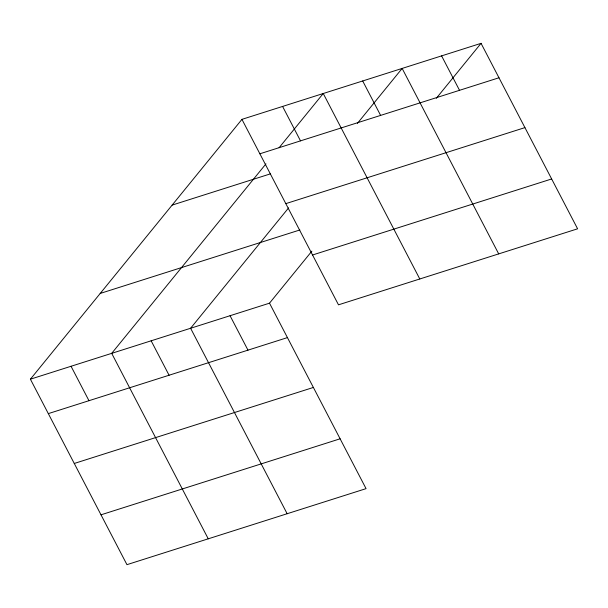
<?xml version="1.0" encoding="UTF-8"?>
<svg xmlns="http://www.w3.org/2000/svg" width="608" height="608" viewBox="0 0 608 608"><rect width="100%" height="100%" fill="white"/><g stroke="black" fill="none" stroke-linecap="round" stroke-linejoin="round"><path stroke-width="0.91" d="M311.874 251.142L269.511 303.172L366.054 488.642L126.95 564.665L30.4 379.194L241.946 119.358L481.05 43.335L577.6 228.806L338.489 304.828L241.946 119.358M265.962 163.864L111.697 353.347L208.248 538.817M279.087 147.744L323.236 93.51L419.786 278.981M288.58 207.913L190.6 328.259L287.151 513.73M357.398 123.394L402.146 68.423L498.697 253.893M436.301 98.306L481.05 43.335M259.867 153.794L498.978 77.771M172.132 205.101L270.469 173.842M285.813 203.634L524.924 127.612M100.206 293.444L299.866 229.968M312.542 254.988L551.654 178.965M30.4 379.194L269.511 303.172M48.321 413.622L287.432 337.607M74.267 463.463L313.378 387.448M101.004 514.816L340.115 438.801M441.598 55.883L459.519 90.311M362.695 80.97L380.616 115.398M282.591 106.438L300.512 140.866M230.052 315.719L247.98 350.147M151.149 340.799L169.077 375.235M71.045 366.267L88.973 400.702"/></g></svg>
